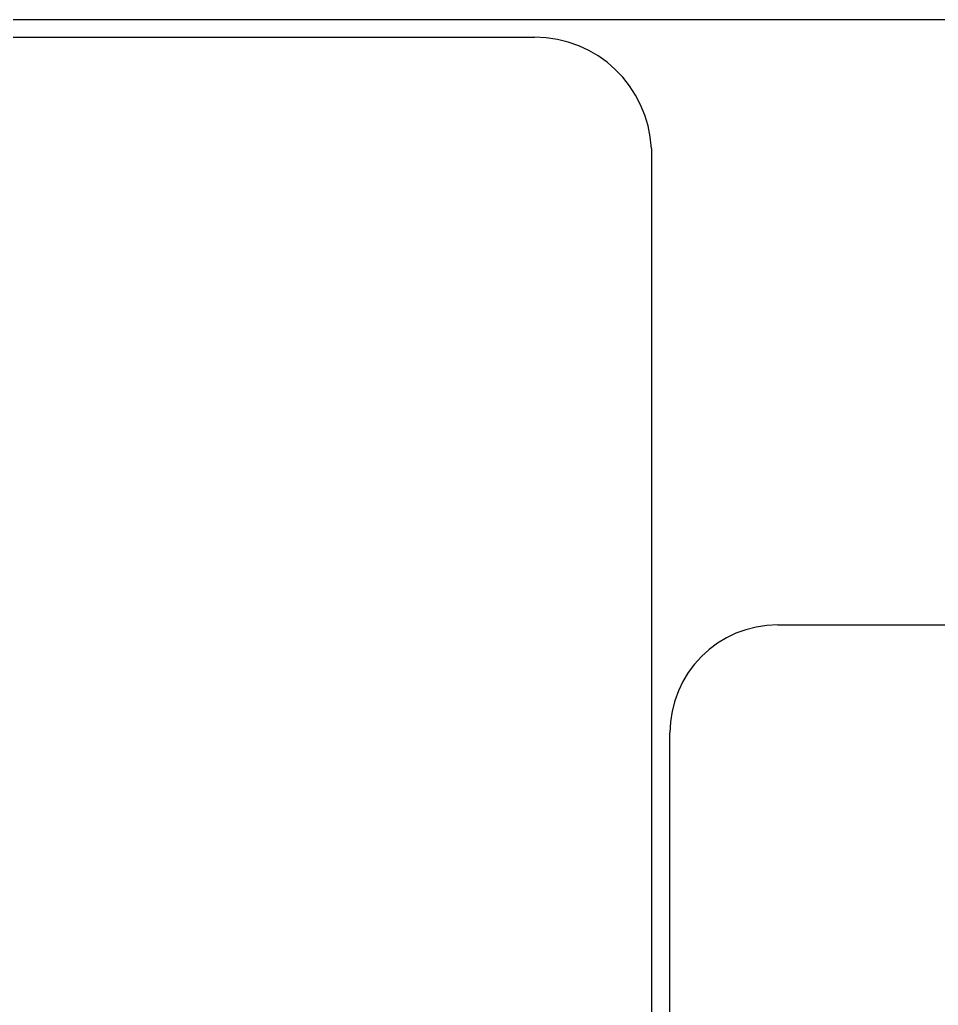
# Model space of a CAD drawing. Header units: millimetres. Extents: x -17 to 297, y -6 to 233.
# Drawn here: x 200.82 to 232.25, y 68.69 to 102.41 of the extents above; entities that cross this region are included whole.
import ezdxf

# ---------------------------------------------------------------- set-up
doc = ezdxf.new("R2010")
doc.units = ezdxf.units.MM
doc.header["$MEASUREMENT"] = 0
doc.layers.add('图层0000', color=7, linetype='Continuous', lineweight=25)

msp = doc.modelspace()

# ---------------------------------------------------------------- linework, layer by layer
at = {"layer": '图层0000', "color": 7, "linetype": 'Continuous', "lineweight": 25}
for p, q in [((284.467, 102.405), (184.537, 102.405)), ((184.537, 101.805), (218.437, 101.805)), ((222.435, 98.001), (222.437, 97.805)), ((222.437, 97.805), (222.437, 45.805)), ((226.767, 81.705), (284.467, 81.705)), ((223.067, 45.805), (223.067, 78.005))]:
    msp.add_line(p, q, dxfattribs=at)
for centre, radius, start, end in [((218.442, 97.807), 3.998, 2.7875, 90.0613), ((226.767, 78.005), 3.7, 90, 180)]:
    msp.add_arc(centre, radius, start, end, dxfattribs=at)

doc.saveas('drawing.dxf')
